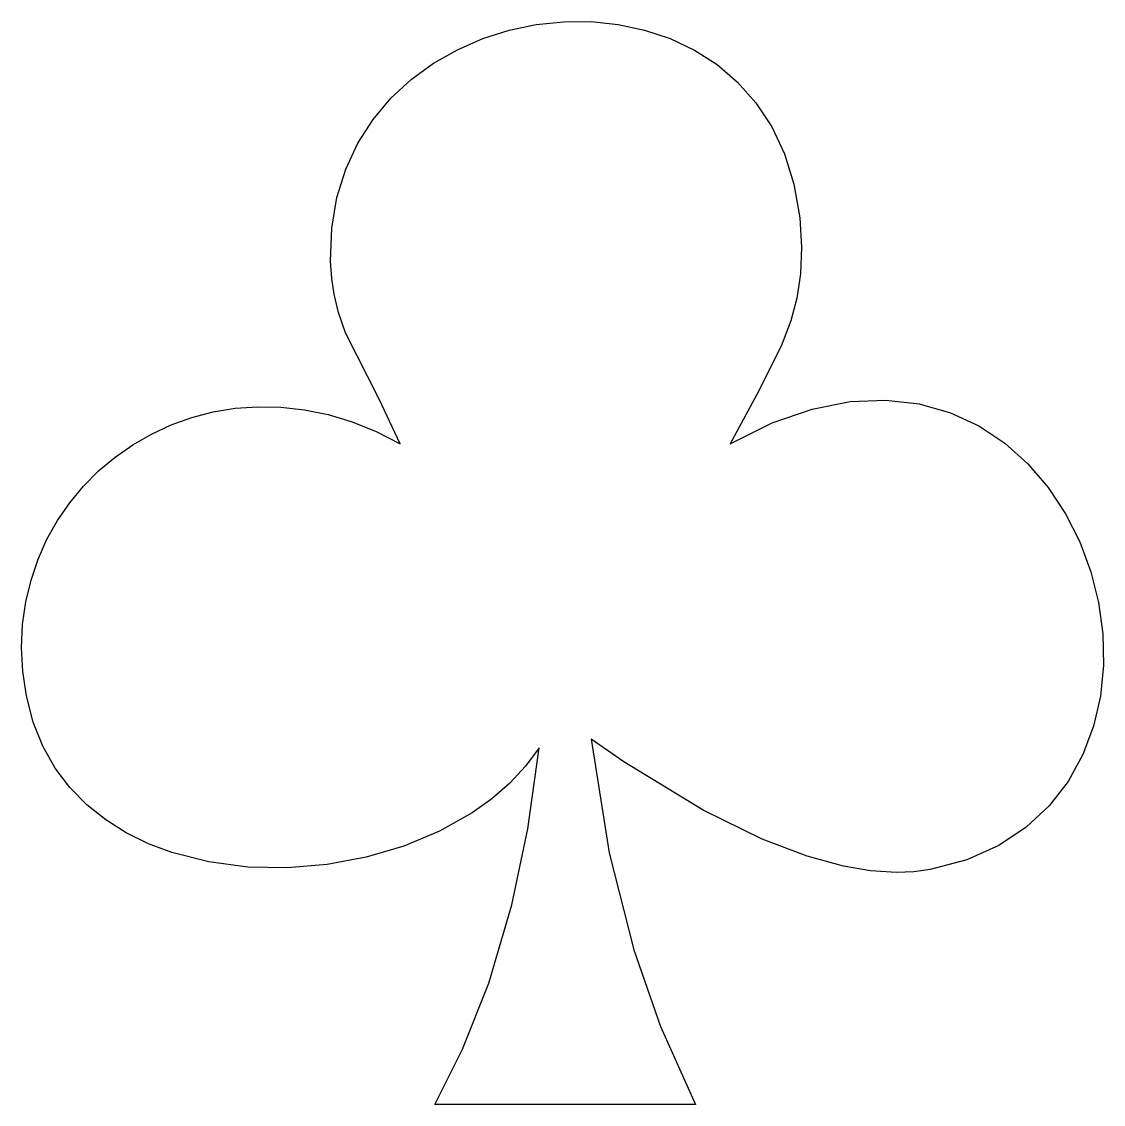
# Model space of a CAD drawing. Extents: x 0.06 to 1.87, y 0.07 to 1.89.
import ezdxf

# ---------------------------------------------------------------- set-up
doc = ezdxf.new("R2010")
doc.units = 0
doc.layers.add('CARDS_CLUBS', color=7, linetype='CONTINUOUS')

msp = doc.modelspace()

# ---------------------------------------------------------------- linework, layer by layer
at = {"layer": 'CARDS_CLUBS'}
msp.add_polyline3d([(0.7485, 0.0689, 5.3248), (0.7952, 0.1613, 5.3248), (0.8391, 0.272, 5.3248), (0.8778, 0.4033, 5.3248), (0.9046, 0.5311, 5.3248), (0.9235, 0.6667, 5.3248), (0.9008, 0.6359, 5.3248), (0.8742, 0.6074, 5.3248), (0.8442, 0.5813, 5.3248), (0.811, 0.5577, 5.3248), (0.7562, 0.5269, 5.3248), (0.6966, 0.5021, 5.3248), (0.6333, 0.4835, 5.3248), (0.5677, 0.4713, 5.3248), (0.5011, 0.4657, 5.3248), (0.4346, 0.467, 5.3248), (0.3696, 0.4755, 5.3248), (0.3074, 0.4913, 5.3248), (0.2681, 0.506, 5.3248), (0.2309, 0.5242, 5.3248), (0.1963, 0.5459, 5.3248), (0.1646, 0.5713, 5.3248), (0.1362, 0.6002, 5.3248), (0.1115, 0.633, 5.3248), (0.0909, 0.6695, 5.3248), (0.0746, 0.7099, 5.3248), (0.0632, 0.7542, 5.3248), (0.0573, 0.7951, 5.3248), (0.0553, 0.8351, 5.3248), (0.057, 0.874, 5.3248), (0.0623, 0.9118, 5.3248), (0.071, 0.9483, 5.3248), (0.0829, 0.9833, 5.3248), (0.0978, 1.0167, 5.3248), (0.1156, 1.0484, 5.3248), (0.1361, 1.0781, 5.3248), (0.1591, 1.1058, 5.3248), (0.1845, 1.1313, 5.3248), (0.212, 1.1545, 5.3248), (0.2416, 1.1752, 5.3248), (0.273, 1.1933, 5.3248), (0.306, 1.2086, 5.3248), (0.3406, 1.2209, 5.3248), (0.3764, 1.2303, 5.3248), (0.4134, 1.2364, 5.3248), (0.4514, 1.2391, 5.3248), (0.4902, 1.2384, 5.3248), (0.5296, 1.234, 5.3248), (0.5695, 1.2258, 5.3248), (0.6097, 1.2137, 5.3248), (0.65, 1.1975, 5.3248), (0.6902, 1.1771, 5.3248), (0.6552, 1.2518, 5.3248), (0.5988, 1.3631, 5.3248), (0.5868, 1.3971, 5.3248), (0.5794, 1.4277, 5.3248), (0.5755, 1.4543, 5.3248), (0.5735, 1.4833, 5.3248), (0.5755, 1.5385, 5.3248), (0.5842, 1.59, 5.3248), (0.599, 1.6376, 5.3248), (0.6195, 1.6813, 5.3248), (0.645, 1.7209, 5.3248), (0.675, 1.7565, 5.3248), (0.709, 1.7879, 5.3248), (0.7464, 1.8151, 5.3248), (0.7866, 1.838, 5.3248), (0.8291, 1.8565, 5.3248), (0.8733, 1.8705, 5.3248), (0.9186, 1.88, 5.3248), (0.9646, 1.8848, 5.3248), (1.0106, 1.885, 5.3248), (1.0561, 1.8805, 5.3248), (1.1006, 1.871, 5.3248), (1.1434, 1.8567, 5.3248), (1.1841, 1.8374, 5.3248), (1.222, 1.813, 5.3248), (1.2566, 1.7835, 5.3248), (1.2874, 1.7488, 5.3248), (1.3138, 1.7087, 5.3248), (1.3352, 1.6633, 5.3248), (1.3511, 1.6125, 5.3248), (1.3609, 1.5562, 5.3248), (1.3639, 1.5069, 5.3248), (1.362, 1.4621, 5.3248), (1.3557, 1.421, 5.3248), (1.3456, 1.383, 5.3248), (1.3296, 1.3404, 5.3248), (1.289, 1.2598, 5.3248), (1.2442, 1.1771, 5.3248), (1.3146, 1.2119, 5.3248), (1.3816, 1.2351, 5.3248), (1.4452, 1.2477, 5.3248), (1.5052, 1.2503, 5.3248), (1.5613, 1.2438, 5.3248), (1.6135, 1.229, 5.3248), (1.6613, 1.2068, 5.3248), (1.7048, 1.1779, 5.3248), (1.7437, 1.1432, 5.3248), (1.7777, 1.1034, 5.3248), (1.8068, 1.0595, 5.3248), (1.8306, 1.0122, 5.3248), (1.8491, 0.9624, 5.3248), (1.862, 0.9108, 5.3248), (1.8691, 0.8583, 5.3248), (1.8702, 0.8057, 5.3248), (1.8652, 0.7538, 5.3248), (1.8538, 0.7035, 5.3248), (1.8358, 0.6555, 5.3248), (1.8111, 0.6106, 5.3248), (1.7795, 0.5698, 5.3248), (1.7407, 0.5337, 5.3248), (1.6946, 0.5033, 5.3248), (1.641, 0.4793, 5.3248), (1.5796, 0.4626, 5.3248), (1.552, 0.4587, 5.3248), (1.5234, 0.4576, 5.3248), (1.4793, 0.4605, 5.3248), (1.4341, 0.4683, 5.3248), (1.3732, 0.4851, 5.3248), (1.2979, 0.5139, 5.3248), (1.1989, 0.5626, 5.3248), (1.0658, 0.6437, 5.3248), (1.011, 0.6813, 5.3248), (1.041, 0.4909, 5.3248), (1.0826, 0.3278, 5.3248), (1.1274, 0.1994, 5.3248), (1.1859, 0.0689, 5.3248)], close=True, dxfattribs=at)

doc.saveas('drawing.dxf')
